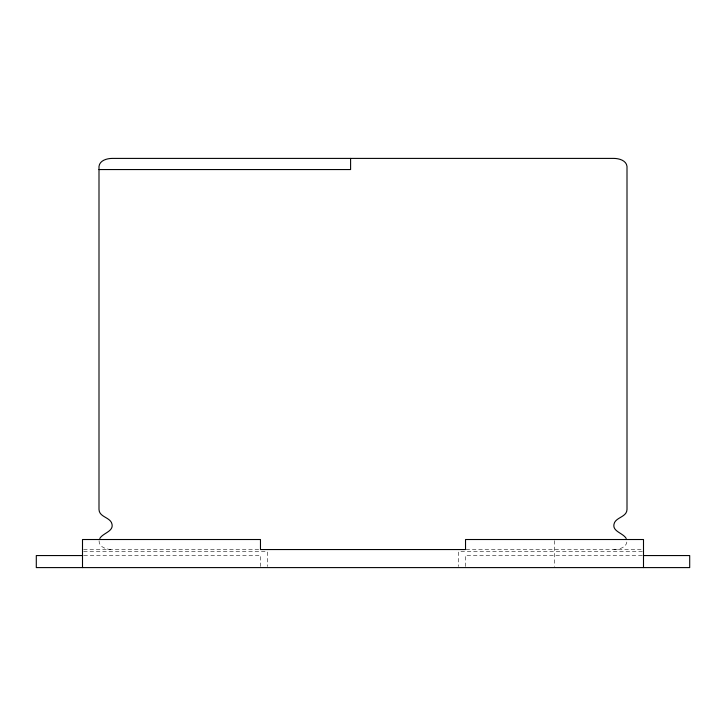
<?xml version="1.0" encoding="UTF-8"?>
<svg xmlns="http://www.w3.org/2000/svg" width="726" height="726" viewBox="0 0 726 726"><rect width="100%" height="100%" fill="white"/><g stroke="black" fill="none" stroke-linecap="round" stroke-linejoin="round"><path stroke-width="0.54" stroke-dasharray="3.63 2.72" d="M99.054 540.752C98.827 547.259 106.913 549.591 112.203 549.546M613.797 549.546C619.087 549.591 627.173 547.259 626.946 540.752M83.599 549.546L260.471 549.546M466.001 549.546L642.401 549.546M83.635 551.551L267.304 551.551L267.304 566.534M642.365 551.551L458.696 551.551L458.696 566.534M83.898 555.562L260.698 555.562L260.698 566.507M642.102 555.562L465.302 555.562L465.302 566.507M554.519 540.643L554.519 566.48"/><path stroke-width="1.09" d="M99.78 538.474C103.174 532.585 115.325 531.314 111.414 522.43C108.519 517.021 99.172 516.685 98.999 509.425L98.999 166.426C99.689 160.373 107.049 158.431 112.203 158.404L613.797 158.404C618.951 158.431 626.311 160.373 627.001 166.426L627.001 509.425C626.828 516.685 617.481 517.021 614.586 522.43C610.675 531.314 622.826 532.585 626.22 538.474M98.999 169.557L350.594 169.557L350.594 158.404M82.764 555.562L36.3 555.562L36.3 567.596L689.7 567.596L689.7 555.562L643.236 555.562M643.499 567.596L643.499 539.518L465.529 539.518L465.529 549.546L260.471 549.546L260.471 539.518L82.501 539.518L82.501 567.596"/></g></svg>
